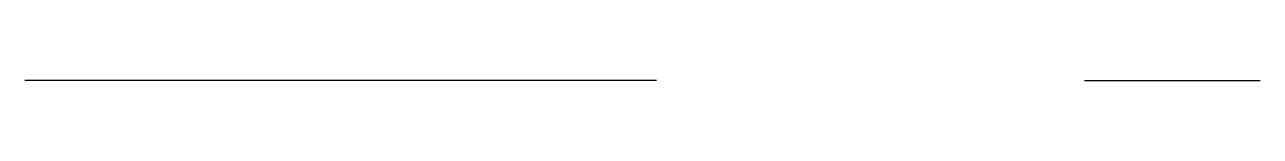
# Model space of a CAD drawing. Header units: metres. Extents: x 12 to 22.1, y 0 to 0.
import ezdxf

# ---------------------------------------------------------------- set-up
doc = ezdxf.new("R2010")
doc.units = ezdxf.units.M
doc.layers.add('Default', color=18, linetype='Continuous', true_color=0x000000)

msp = doc.modelspace()

# ---------------------------------------------------------------- linework, layer by layer
at = {"layer": 'Default', "extrusion": (0, -1, 0)}
msp.add_open_spline([(17.182, 0, 31.757), (14.425, 0, 23.753), (12.957, 0, 15.371), (12.005, 0, 6.979)], degree=3, dxfattribs=at)
at = {"layer": 'Default', "extrusion": (0, 1, 0)}
msp.add_open_spline([(20.687, 0, 31.762), (21.655, 0, 23.538), (21.876, 0, 15.251), (22.127, 0, 6.981)], degree=3, dxfattribs=at)

doc.saveas('drawing.dxf')
